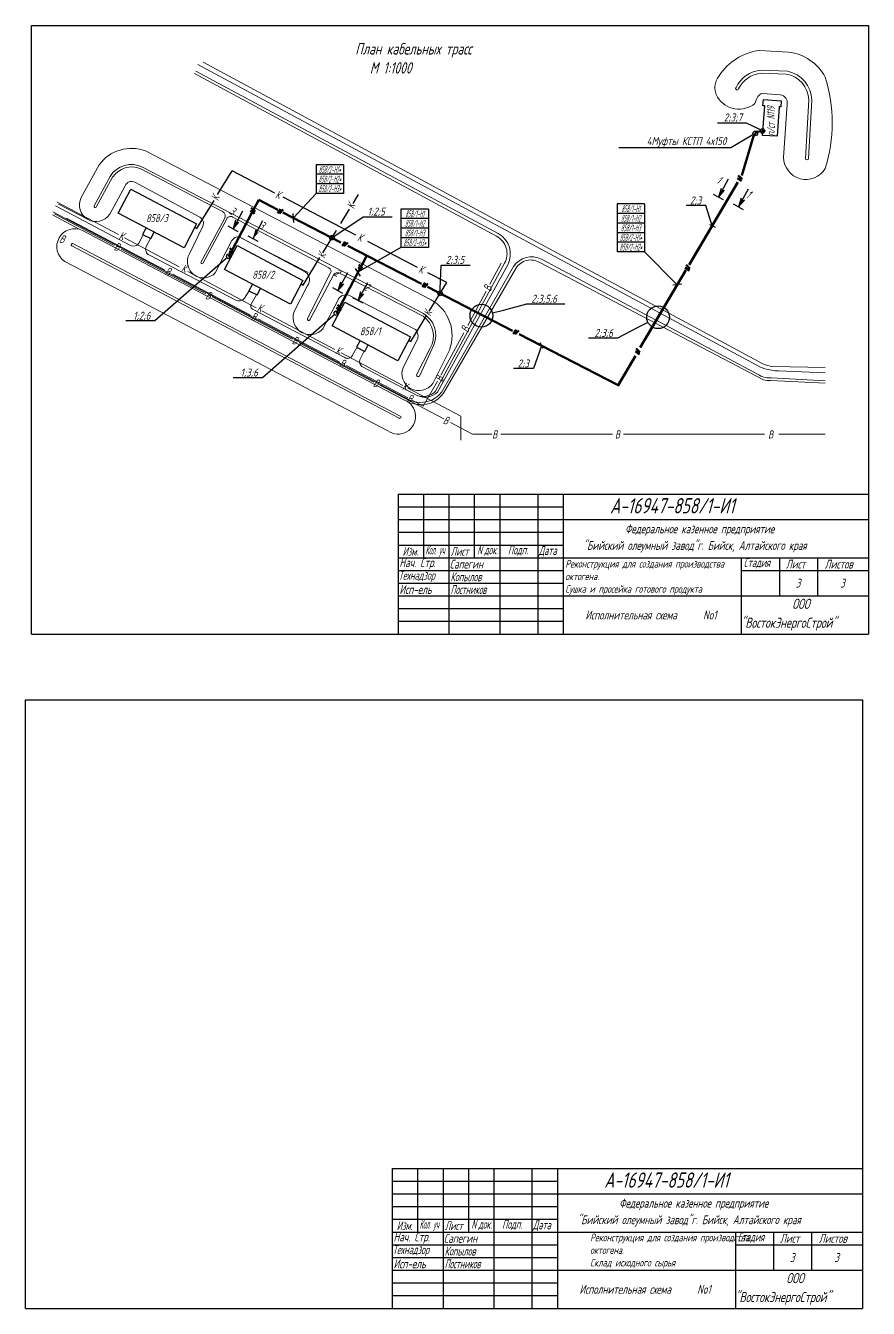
# Model space of a CAD drawing. Header units: millimetres. Extents: x -10490 to 5162, y -5053 to 76.
# Drawn here: x -5576 to -4233, y -5048 to -3006 of the extents above; entities that cross this region are included whole.
import ezdxf
from ezdxf import colors
from ezdxf.entities.mleader import LeaderData, LeaderLine
from ezdxf.math import Vec2, Vec3

# ---------------------------------------------------------------- set-up
doc = ezdxf.new("R2010")
doc.units = ezdxf.units.MM
for name, color, linetype, lineweight in [('ИИ_ОФОРМЛЕНИЕ_025', 7, 'Continuous', 25), ('КаБель силовой (Вновь)', 1, 'Continuous', 60), ('Линия выноска', 137, 'Continuous', 25), ('Рамка толстая', 7, 'Continuous', 60), ('Строительный', 251, 'Continuous', 13), ('Текст', 2, 'Continuous', 25)]:
    doc.layers.add(name, color=color, linetype=linetype, lineweight=lineweight)
doc.styles.add('GOST', font='GOST.shx', dxfattribs={"oblique": 15, "height": 3.5})
doc.styles.add('gost shx', font='gost.shx', dxfattribs={"oblique": 15})
doc.styles.add('SIMPLEX', font='simplex.shx', dxfattribs={"width": 0.7, "oblique": 15})
doc.styles.get("Standard").update_dxf_attribs({"font": 'arial.ttf'})

# ---------------------------------------------------------------- blocks, each defined once
blk = doc.blocks.new('_Oblique')
at = {"color": 0, "linetype": 'ByBlock', "lineweight": -2}
blk.add_line((-0.5, -0.5), (0.5, 0.5), dxfattribs=at)
blk = doc.blocks.new('_DotBlank')
at = {"color": 0, "linetype": 'ByBlock', "lineweight": -2}
blk.add_line((-0.5, 0), (-1, 0), dxfattribs=at)
blk.add_circle((0, 0), 0.5, dxfattribs=at)

msp = doc.modelspace()

# ---------------------------------------------------------------- hatches: boundary and pattern name
at = {"layer": 'Линия выноска'}
for points in [[(-4471.92383, -3278.67154), (-4462.56648, -3267.77282), (-4467.21141, -3269.96243), (-4467.9176, -3264.87738)], [(-4439.99968, -3294.27739), (-4430.64234, -3283.37867), (-4435.28727, -3285.56828), (-4435.99345, -3280.48323)], [(-5245.18512, -3329.28061), (-5235.82778, -3318.38188), (-5240.47271, -3320.5715), (-5241.17889, -3315.48645)], [(-5213.26097, -3344.88646), (-5203.90363, -3333.98774), (-5208.54856, -3336.17735), (-5209.25475, -3331.0923)], [(-5078.1513, -3427.59287), (-5068.79396, -3416.69415), (-5073.43889, -3418.88376), (-5074.14507, -3413.79871)], [(-5046.22715, -3443.19872), (-5036.86981, -3432.3), (-5041.51474, -3434.48961), (-5042.22093, -3429.40456)]]:
    msp.add_hatch(color=256, dxfattribs=at).paths.add_polyline_path(points)

# ---------------------------------------------------------------- linework, layer by layer
at = {"color": 18, "lineweight": -2, "true_color": 0x000000}
for p, q in [((-4982.48484, -3751.46335), (-4233.23484, -3751.46335)), ((-4982.48484, -3751.46335), (-4982.48484, -3974.21335)), ((-4941.98484, -3751.46335), (-4941.98484, -3852.71335)), ((-4901.48484, -3751.46335), (-4901.48484, -3974.21335)), ((-4860.98484, -3751.46335), (-4860.98484, -3852.71335)), ((-4820.48484, -3751.46335), (-4820.48484, -3974.21335)), ((-4759.73484, -3751.46335), (-4759.73484, -3974.21335)), ((-4719.23484, -3751.46335), (-4719.23484, -3974.21335)), ((-4982.48484, -3771.71335), (-4719.23484, -3771.71335)), ((-4982.48484, -3791.96335), (-4719.23484, -3791.96335)), ((-4719.23484, -3791.96335), (-4233.23484, -3791.96335)), ((-4233.23484, -3788.58835), (-4233.23484, -3974.21335)), ((-4982.48484, -3812.21335), (-4719.23484, -3812.21335)), ((-4982.48484, -3832.46335), (-4719.23484, -3832.46335)), ((-4982.48484, -3852.71335), (-4233.23484, -3852.71335)), ((-4435.73484, -3852.71335), (-4435.73484, -3974.21335)), ((-4374.98484, -3852.71335), (-4374.98484, -3913.46335)), ((-4314.23484, -3852.71335), (-4314.23484, -3913.46335)), ((-4982.48484, -3872.96335), (-4719.23484, -3872.96335)), ((-4435.73484, -3872.96335), (-4233.23484, -3872.96335)), ((-4982.48484, -3893.21335), (-4719.23484, -3893.21335)), ((-4982.48484, -3913.46335), (-4719.23484, -3913.46335)), ((-4719.23484, -3913.46335), (-4233.23484, -3913.46335)), ((-4982.48484, -3933.71335), (-4719.23484, -3933.71335)), ((-4982.48484, -3953.96335), (-4719.23484, -3953.96335)), ((-4857.60984, -3974.21335), (-4233.23484, -3974.21335)), ((-4991.82698, -4825.00843), (-4242.57698, -4825.00843)), ((-4991.82698, -4825.00843), (-4991.82698, -5047.75843)), ((-4951.32698, -4825.00843), (-4951.32698, -4926.25843)), ((-4910.82698, -4825.00843), (-4910.82698, -5047.75843)), ((-4870.32698, -4825.00843), (-4870.32698, -4926.25843)), ((-4829.82698, -4825.00843), (-4829.82698, -5047.75843)), ((-4769.07698, -4825.00843), (-4769.07698, -5047.75843)), ((-4728.57698, -4825.00843), (-4728.57698, -5047.75843)), ((-4991.82698, -4845.25843), (-4728.57698, -4845.25843)), ((-4991.82698, -4865.50843), (-4728.57698, -4865.50843)), ((-4728.57698, -4865.50843), (-4242.57698, -4865.50843)), ((-4242.57698, -4862.13343), (-4242.57698, -5047.75843)), ((-4991.82698, -4885.75843), (-4728.57698, -4885.75843)), ((-4991.82698, -4906.00843), (-4728.57698, -4906.00843)), ((-4991.82698, -4926.25843), (-4242.57698, -4926.25843)), ((-4445.07698, -4926.25843), (-4445.07698, -5047.75843)), ((-4384.32698, -4926.25843), (-4384.32698, -4987.00843)), ((-4323.57698, -4926.25843), (-4323.57698, -4987.00843)), ((-4991.82698, -4946.50843), (-4728.57698, -4946.50843)), ((-4445.07698, -4946.50843), (-4242.57698, -4946.50843)), ((-4991.82698, -4966.75843), (-4728.57698, -4966.75843)), ((-4991.82698, -4987.00843), (-4728.57698, -4987.00843)), ((-4728.57698, -4987.00843), (-4242.57698, -4987.00843)), ((-4991.82698, -5007.25843), (-4728.57698, -5007.25843)), ((-4991.82698, -5027.50843), (-4728.57698, -5027.50843)), ((-4866.95198, -5047.75843), (-4242.57698, -5047.75843))]:
    msp.add_line(p, q, dxfattribs=at)
at = {"layer": 'КаБель силовой (Вновь)'}
for p, q in [((-4416.14851, -3181.6753), (-4434.93871, -3244.06213)), ((-4411.19939, -3174.48049), (-4416.14852, -3181.45396)), ((-4411.19939, -3174.48049), (-4398.9201, -3173.11755)), ((-4441.15465, -3254.5957), (-4518.85342, -3386.26456)), ((-5212.2137, -3297.78815), (-5204.47045, -3283.15981)), ((-5204.47045, -3283.15981), (-5174.13449, -3298.77054)), ((-5246.1829, -3361.9611), (-5215.32961, -3303.67458)), ((-5166.13806, -3302.88546), (-5073.46182, -3350.5762)), ((-5251.91464, -3372.78923), (-5249.24893, -3367.7533)), ((-5062.33907, -3356.29991), (-4945.14368, -3416.60808)), ((-5251.95378, -3372.76853), (-5248.65661, -3374.51178)), ((-5040.8637, -3387.94649), (-5032.29596, -3371.75994)), ((-5074.83289, -3452.11944), (-5043.97961, -3393.83292)), ((-4524.05726, -3395.08301), (-4596.72037, -3518.21841)), ((-4935.51699, -3421.56192), (-4800.14163, -3491.22541)), ((-5080.60378, -3462.92687), (-5077.30661, -3464.67011)), ((-5080.56464, -3462.94756), (-5077.89892, -3457.91163)), ((-4789.64963, -3496.62454), (-4631.88537, -3577.80925)), ((-4604.36238, -3531.1686), (-4632.51761, -3578.88064))]:
    msp.add_line(p, q, dxfattribs=at)
at = {"layer": 'КаБель силовой (Вновь)', "ltscale": 0.5}
for p, q in [((-4440.53826, -3244.0365), (-4434.41246, -3249.6918)), ((-4441.62633, -3248.87355), (-4435.21291, -3253.22921)), ((-4434.41246, -3249.6918), (-4441.62633, -3248.87355)), ((-5217.5245, -3300.59789), (-5211.11108, -3304.95355)), ((-5210.31064, -3301.41614), (-5217.5245, -3300.59789)), ((-5216.43643, -3295.76085), (-5210.31064, -3301.41614)), ((-5170.43259, -3297.50162), (-5174.73802, -3303.94887)), ((-5171.19448, -3304.72166), (-5170.43259, -3297.50162)), ((-5165.58719, -3298.55188), (-5171.19448, -3304.72166)), ((-5244.36917, -3365.75786), (-5251.58304, -3364.93961)), ((-5251.58304, -3364.93961), (-5245.16961, -3369.29526)), ((-5250.49497, -3360.10256), (-5244.36917, -3365.75786)), ((-5067.27981, -3349.60158), (-5071.58524, -3356.04883)), ((-5068.0417, -3356.82162), (-5067.27981, -3349.60158)), ((-5062.43441, -3350.65184), (-5068.0417, -3356.82162)), ((-5045.08643, -3385.91918), (-5038.96063, -3391.57448)), ((-4523.72885, -3386.33799), (-4517.60306, -3391.99328)), ((-5046.1745, -3390.75623), (-5039.76107, -3395.11188)), ((-5038.96063, -3391.57448), (-5046.1745, -3390.75623)), ((-4524.81692, -3391.17503), (-4518.4035, -3395.53069)), ((-4517.60306, -3391.99328), (-4524.81692, -3391.17503)), ((-4939.79952, -3415.2023), (-4944.10496, -3421.64955)), ((-4940.56141, -3422.42234), (-4939.79952, -3415.2023)), ((-4934.95413, -3416.25256), (-4940.56141, -3422.42234)), ((-5079.14496, -3450.2609), (-5073.01916, -3455.91619)), ((-5073.01916, -3455.91619), (-5080.23303, -3455.09794)), ((-5080.23303, -3455.09794), (-5073.81961, -3459.4536)), ((-4794.87349, -3489.78052), (-4799.17892, -3496.22777)), ((-4795.63538, -3497.00056), (-4794.87349, -3489.78052)), ((-4790.0281, -3490.83078), (-4795.63538, -3497.00056)), ((-4604.33861, -3524.60685), (-4597.92518, -3528.96251)), ((-4597.12474, -3525.42511), (-4604.33861, -3524.60685)), ((-4603.25054, -3519.76981), (-4597.12474, -3525.42511))]:
    msp.add_line(p, q, dxfattribs=at)
at = {"layer": 'Линия выноска', "color": 161}
for p, q in [((-5113.10298, -3227.00438), (-5113.10298, -3242.29238)), ((-5069.42298, -3227.00438), (-5113.10298, -3227.00438)), ((-5113.10298, -3242.29238), (-5113.10298, -3257.58038)), ((-5069.42298, -3242.29238), (-5113.10298, -3242.29238)), ((-5069.42298, -3227.00438), (-5069.42298, -3242.29238)), ((-5069.42298, -3242.29238), (-5069.42298, -3257.58038)), ((-5113.10298, -3257.58038), (-5113.10298, -3272.86838)), ((-5069.42298, -3257.58038), (-5113.10298, -3257.58038)), ((-5069.42298, -3257.58038), (-5069.42298, -3272.86838)), ((-5113.10298, -3272.86838), (-5148.95555, -3311.72749)), ((-5069.42298, -3272.86838), (-5113.10298, -3272.86838)), ((-5148.49821, -3318.99312), (-5149.4129, -3304.46187)), ((-4977.7507, -3297.52915), (-4977.7507, -3312.81715)), ((-4934.0707, -3297.52915), (-4977.7507, -3297.52915)), ((-4934.0707, -3297.52915), (-4934.0707, -3312.81715)), ((-4633.58285, -3289.4066), (-4633.58285, -3304.6946)), ((-4589.90285, -3289.4066), (-4633.58285, -3289.4066)), ((-4633.58285, -3304.6946), (-4633.58285, -3319.9826)), ((-4589.90285, -3304.6946), (-4633.58285, -3304.6946)), ((-4589.90285, -3289.4066), (-4589.90285, -3304.6946)), ((-4589.90285, -3304.6946), (-4589.90285, -3319.9826)), ((-4977.7507, -3312.81715), (-4977.7507, -3328.10515)), ((-4934.0707, -3312.81715), (-4977.7507, -3312.81715)), ((-4977.7507, -3328.10515), (-4977.7507, -3343.39315)), ((-4934.0707, -3328.10515), (-4977.7507, -3328.10515)), ((-4934.0707, -3312.81715), (-4934.0707, -3328.10515)), ((-4934.0707, -3328.10515), (-4934.0707, -3343.39315)), ((-4633.58285, -3319.9826), (-4633.58285, -3335.2706)), ((-4589.90285, -3319.9826), (-4633.58285, -3319.9826)), ((-4589.90285, -3319.9826), (-4589.90285, -3335.2706)), ((-4977.7507, -3343.39315), (-4977.7507, -3358.68115)), ((-4934.0707, -3343.39315), (-4977.7507, -3343.39315)), ((-4934.0707, -3343.39315), (-4934.0707, -3358.68115)), ((-4633.58285, -3335.2706), (-4633.58285, -3350.5586)), ((-4589.90285, -3335.2706), (-4633.58285, -3335.2706)), ((-4589.90285, -3335.2706), (-4589.90285, -3350.5586)), ((-4977.7507, -3358.68115), (-5046.31926, -3398.25276)), ((-4934.0707, -3358.68115), (-4977.7507, -3358.68115)), ((-4633.58285, -3350.5586), (-4633.58285, -3365.8466)), ((-4589.90285, -3350.5586), (-4633.58285, -3350.5586)), ((-4589.90285, -3365.8466), (-4633.58285, -3365.8466)), ((-4589.90285, -3350.5586), (-4589.90285, -3365.8466)), ((-4589.90285, -3365.8466), (-4537.58938, -3418.01462)), ((-5042.34996, -3404.35539), (-5050.28855, -3392.14996)), ((-4530.35215, -3417.22659), (-4544.8266, -3418.80265))]:
    msp.add_line(p, q, dxfattribs=at)
at = {"layer": 'Линия выноска'}
for p, q in [((-4467.9176, -3264.87738), (-4471.92383, -3278.67154)), ((-4467.21141, -3269.96243), (-4456.26255, -3249.72761)), ((-4435.28727, -3285.56828), (-4424.3384, -3265.33346)), ((-4463.92034, -3283.00215), (-4479.92732, -3274.34093)), ((-4471.92383, -3278.67154), (-4462.56648, -3267.77282)), ((-4435.99345, -3280.48323), (-4439.99968, -3294.27739)), ((-4439.99968, -3294.27739), (-4430.64234, -3283.37867)), ((-4435.28727, -3285.56828), (-4435.99345, -3280.48323)), ((-4430.64234, -3283.37867), (-4435.28727, -3285.56828)), ((-5240.47271, -3320.5715), (-5229.52384, -3300.33668)), ((-4431.99619, -3298.608), (-4448.00317, -3289.94678)), ((-5237.18163, -3333.61122), (-5253.18861, -3324.95)), ((-5241.17889, -3315.48645), (-5245.18512, -3329.28061)), ((-5245.18512, -3329.28061), (-5235.82778, -3318.38188)), ((-5208.54856, -3336.17735), (-5197.59969, -3315.94253)), ((-5205.25749, -3349.21707), (-5221.26446, -3340.55585)), ((-5209.25475, -3331.0923), (-5213.26097, -3344.88646)), ((-5073.43889, -3418.88376), (-5062.49002, -3398.64894)), ((-5070.14781, -3431.92348), (-5086.15479, -3423.26226)), ((-5074.14507, -3413.79871), (-5078.1513, -3427.59287)), ((-5078.1513, -3427.59287), (-5068.79396, -3416.69415)), ((-5042.22093, -3429.40456), (-5046.22715, -3443.19872)), ((-5041.51474, -3434.48961), (-5030.56587, -3414.25479)), ((-5038.22367, -3447.52933), (-5054.23064, -3438.86811)), ((-5046.22715, -3443.19872), (-5036.86981, -3432.3))]:
    msp.add_line(p, q, dxfattribs=at)
at = {"layer": 'Рамка толстая', "color": 18, "lineweight": -2, "true_color": 0x000000}
for p, q in [((-5566.35984, -3974.21335), (-5566.35984, -3005.58835)), ((-5566.35984, -3005.58835), (-4233.23484, -3005.58835)), ((-4233.23484, -3005.58835), (-4233.23484, -3974.21335)), ((-5566.35984, -3974.21335), (-4233.23484, -3974.21335)), ((-5575.70198, -5047.75843), (-5575.70198, -4079.13343)), ((-5575.70198, -4079.13343), (-4242.57698, -4079.13343)), ((-4242.57698, -4079.13343), (-4242.57698, -5047.75843)), ((-5575.70198, -5047.75843), (-4242.57698, -5047.75843))]:
    msp.add_line(p, q, dxfattribs=at)
at = {"layer": 'Строительный', "color": 3, "lineweight": 18}
for p, q in [((-4407.32522, -3044.97415), (-4360.43928, -3047.66757)), ((-4404.2254, -3076.65348), (-4362.19187, -3078.20744)), ((-4404.11686, -3081.18479), (-4363.9822, -3082.58917)), ((-4413.97873, -3129.4031), (-4410.95916, -3121.45847)), ((-4401.36476, -3113.4755), (-4373.48768, -3115.48884)), ((-4333.25458, -3217.22256), (-4328.1549, -3123.94895)), ((-4328.73226, -3217.18768), (-4323.28586, -3124.21936)), ((-4362.51424, -3130.60978), (-4368.28946, -3215.54849)), ((-4929.89657, -3441.99724), (-5384.85921, -3205.08619)), ((-5487.10045, -3279.26904), (-5458.40377, -3227.07048)), ((-5466.50306, -3292.65994), (-5441.11936, -3245.6578)), ((-5463.15953, -3294.46621), (-5437.07196, -3247.01895)), ((-5392.30584, -3233.40916), (-5261.98104, -3301.43591)), ((-5389.6159, -3230.86774), (-4941.98075, -3464.09978)), ((-5417.28561, -3260.73045), (-5441.83567, -3305.89445)), ((-5401.53502, -3254.84744), (-5298.13932, -3310.3129)), ((-5293.49555, -3324.9977), (-5315.36901, -3369.8326)), ((-5258.96377, -3313.01107), (-5295.9474, -3381.53471)), ((-5255.95274, -3314.16298), (-5292.90752, -3383.38975)), ((-5245.799, -3310.35572), (-5092.4473, -3391.26833)), ((-4972.08392, -3601.6802), (-5485.1124, -3331.76796)), ((-5247.05234, -3347.80615), (-5273.66801, -3399.24162)), ((-5125.65098, -3398.49857), (-5232.01117, -3343.89328)), ((-5231.54928, -3343.73318), (-5129.69253, -3398.21069)), ((-4980.88419, -3630.29166), (-5502.33882, -3356.18296)), ((-4978.95531, -3627.19986), (-5500.30303, -3352.60232)), ((-4998.63581, -3650.84278), (-5513.12232, -3381.29684)), ((-5089.80988, -3399.36962), (-5126.79903, -3471.95471)), ((-5085.00524, -3401.84914), (-5122.91394, -3474.08922)), ((-5076.76894, -3399.3348), (-4942.6458, -3468.24412)), ((-5126.43018, -3419.55209), (-5148.47362, -3462.00235)), ((-5078.30617, -3442.96103), (-5102.23378, -3488.30166)), ((-4954.56558, -3489.1561), (-5060.92577, -3434.55081)), ((-4974.00533, -3548.88734), (-4951.93706, -3506.04041)), ((-4931.40129, -3519.30556), (-4952.84077, -3561.57318)), ((-4948.36443, -3563.48128), (-4925.58364, -3513.92834)), ((-4927.17665, -3575.07486), (-4900.71197, -3522.28387))]:
    msp.add_line(p, q, dxfattribs=at)
at = {"layer": 'Строительный', "color": 6, "lineweight": 18}
for p, q in [((-5306.44731, -3081.72989), (-4825.76219, -3341.00441)), ((-5304.35606, -3078.14854), (-4822.73654, -3336.35388)), ((-5301.22815, -3067.21071), (-4404.95726, -3549.05556)), ((-5293.09016, -3063.59681), (-4401.17674, -3543.7917)), ((-5490.69511, -3329.75048), (-5532.77574, -3306.8565)), ((-5532.17824, -3301.78291), (-4962.70287, -3602.1874)), ((-5528.00797, -3292.26723), (-5408.74174, -3355.39023)), ((-5523.21561, -3289.54665), (-5476.10513, -3314.43485)), ((-5388.29146, -3338.45196), (-5395.41386, -3352.07126)), ((-5376.75061, -3344.40401), (-5383.48163, -3357.31448)), ((-5378.52383, -3370.99988), (-5240.96416, -3442.48652)), ((-4812.94269, -3383.81884), (-4922.73214, -3587.63366)), ((-4807.74269, -3386.61994), (-4919.49257, -3589.19055)), ((-4798.58701, -3388.90103), (-4912.58697, -3588.64687)), ((-4756.37819, -3382.8832), (-4400.50949, -3569.46839)), ((-4753.88191, -3377.37863), (-4406.86524, -3562.27464)), ((-4794.71877, -3392.13895), (-4909.89253, -3590.45368)), ((-5219.51217, -3427.91601), (-5227.17614, -3439.19056)), ((-5207.8358, -3433.93796), (-5215.85476, -3448.11869)), ((-5213.034, -3457.40842), (-5067.13665, -3534.05392)), ((-5048.06292, -3517.90538), (-5055.65359, -3531.36914)), ((-5036.25031, -3523.99759), (-5043.55393, -3537.78071)), ((-5040.14157, -3548.44913), (-4950.99718, -3594.71048)), ((-4404.95726, -3549.05556), (-4397.98769, -3551.97868)), ((-4385.54326, -3548.20482), (-4302.01332, -3549.91407)), ((-4388.76794, -3570.59572), (-4302.01332, -3574.9914)), ((-4387.44842, -3566.21829), (-4302.01332, -3571.22628)), ((-4376.41219, -3555.38255), (-4302.01332, -3558.47703)), ((-4963.44418, -3607.15647), (-4957.3987, -3607.771))]:
    msp.add_line(p, q, dxfattribs=at)
at = {"layer": 'Строительный', "color": 5, "lineweight": 30}
for p, q in [((-4401.13661, -3132.99657), (-4400.44803, -3123.38957)), ((-4400.39911, -3123.39308), (-4372.02523, -3125.42677)), ((-4401.883, -3180.564), (-4398.1138, -3133.23731)), ((-4398.1138, -3133.23731), (-4401.13661, -3132.99657)), ((-4375.20101, -3134.65047), (-4378.39209, -3181.67306)), ((-4372.69918, -3134.82979), (-4375.20101, -3134.65047)), ((-4372.02523, -3125.42677), (-4372.69918, -3134.82979)), ((-4378.39209, -3181.67306), (-4401.883, -3180.564)), ((-5428.14347, -3303.93111), (-5408.04859, -3265.92375)), ((-5408.04859, -3265.92375), (-5303.26116, -3321.32593)), ((-5323.35604, -3359.33329), (-5428.14347, -3303.93111)), ((-5383.82162, -3327.36452), (-5389.27755, -3337.9434)), ((-5303.26116, -3321.32593), (-5323.35604, -3359.33329)), ((-5389.27755, -3337.9434), (-5376.33357, -3344.6191)), ((-5376.33357, -3344.6191), (-5370.94569, -3334.17216)), ((-5258.79551, -3393.68844), (-5238.70063, -3355.68108)), ((-5238.70063, -3355.68108), (-5133.91321, -3411.08326)), ((-5154.00809, -3449.09062), (-5258.79551, -3393.68844)), ((-5214.47367, -3417.12185), (-5219.92959, -3427.70073)), ((-5219.92959, -3427.70073), (-5206.98561, -3434.37643)), ((-5206.98561, -3434.37643), (-5201.59773, -3423.92949)), ((-5133.91321, -3411.08326), (-5154.00809, -3449.09062)), ((-5087.35405, -3483.67379), (-5067.25917, -3445.66643)), ((-5067.25917, -3445.66643), (-4962.47174, -3501.06862)), ((-4982.56662, -3539.07598), (-5087.35405, -3483.67379)), ((-5043.0322, -3507.10721), (-5048.48813, -3517.68608)), ((-4962.47174, -3501.06862), (-4982.56662, -3539.07598)), ((-5048.48813, -3517.68608), (-5035.54415, -3524.36178)), ((-5035.54415, -3524.36178), (-5030.15627, -3513.91485))]:
    msp.add_line(p, q, dxfattribs=at)
at = {"layer": 'Строительный', "color": 5, "lineweight": 18}
for p, q in [((-5427.93796, -3338.18271), (-5525.678, -3286.36082)), ((-5434.58611, -3355.49002), (-5529.7882, -3305.36426)), ((-5354.56659, -3394.2935), (-5510.75306, -3312.12137)), ((-5331.09008, -3389.53157), (-5418.375, -3343.253)), ((-5288.55427, -3432.31964), (-5423.68841, -3361.22347)), ((-4818.2098, -3383.81884), (-4836.27007, -3417.3462)), ((-5216.46326, -3466.9518), (-5341.32373, -3401.26077)), ((-5208.31343, -3454.6279), (-5317.41829, -3396.78037)), ((-4842.26072, -3428.46733), (-4871.49527, -3482.7388)), ((-5151.36688, -3504.49605), (-5278.6091, -3437.55195)), ((-5083.23398, -3520.94518), (-5199.31111, -3459.40094)), ((-5074.98581, -3541.38528), (-5205.84823, -3472.53653)), ((-5020.81988, -3573.17885), (-5139.86812, -3510.54573)), ((-4877.88351, -3494.59803), (-4914.22627, -3562.06528)), ((-4975.06241, -3578.29787), (-5073.0706, -3526.33381)), ((-4966.69781, -3598.35728), (-5064.77643, -3546.7566)), ((-4919.4925, -3571.84159), (-4942.24753, -3611.22095)), ((-4909.70049, -3631.64049), (-5011.62359, -3578.01717)), ((-4882.29731, -3627.48204), (-4966.69647, -3582.7335)), ((-4942.24753, -3611.22095), (-4959.5376, -3602.12438)), ((-4882.29731, -3665.54668), (-4882.29731, -3627.48204)), ((-4863.61324, -3655.88771), (-4898.78382, -3637.38392)), ((-4863.61324, -3655.88771), (-4832.88297, -3655.88771)), ((-4818.86076, -3655.88771), (-4640.97755, -3655.88771)), ((-4623.54519, -3655.88771), (-4398.55888, -3655.88771)), ((-4375.67892, -3655.88771), (-4302.01332, -3655.88771))]:
    msp.add_line(p, q, dxfattribs=at)
at = {"layer": 'Строительный', "color": 3, "lineweight": 18}
for centre, radius, start, end in [((-4394.47479, -3135.85933), 91.78916, 98.04781729, 146.59572202), ((-4368.91317, -3122.95296), 75.76078, 27.98864089, 83.57799545), ((-4400.47657, -3124.69939), 48.19194, 94.46152224, 154.72421245), ((-4398.69164, -3127.43384), 46.56617, 96.69046455, 152.56798805), ((-4371.31735, -3125.14046), 43.17889, 1.58127118, 80.21927295), ((-4371.54547, -3125.57122), 48.27854, 1.60456585, 78.8287296), ((-4447.0677, -3104.24372), 30.58595, 141.79124468, 209.77900536), ((-4533.97352, -3160.3196), 243.1522, 342.54851113, 17.45148887), ((-4439.45197, -3098.42707), 40.10487, 211.58818397, 309.43228321), ((-4442.33572, -3105.69723), 2.33122, 137.51057528, 353.00819488), ((-4399.91825, -3124.97104), 11.58619, 97.17195187, 162.35198152), ((-4375.8504, -3128.74574), 13.4658, 352.04309975, 79.89451845), ((-5407.34382, -3263.87522), 62.9421, 69.07001349, 144.21539755), ((-4332.58663, -3214.78664), 35.71095, 181.22242807, 328.88507716), ((-4330.99345, -3217.20151), 2.26123, 180.53320416, 0.35048761), ((-5407.29531, -3266.37301), 39.66341, 63.52955439, 148.51501463), ((-5406.50011, -3267.14911), 36.60412, 67.18368991, 146.63694079), ((-5406.634, -3265.22199), 11.55988, 63.82637161, 157.13596906), ((-5463.68433, -3291.24937), 26.3029, 152.9044656, 326.16618619), ((-5464.67295, -3293.26998), 1.9291, 161.56497394, 321.67666232), ((-5266.30949, -3308.74503), 8.49463, 329.85402666, 59.36604602), ((-5304.03088, -3320.25264), 11.5546, 335.7534486, 59.34354517), ((-5249.44959, -3316.06315), 6.77507, 57.39616609, 163.71205582), ((-5497.54002, -3357.42443), 28.5079, 64.15513761, 236.86620905), ((-5237.46644, -3352.75189), 10.78656, 56.73119792, 152.70898475), ((-5500.97892, -3354.58709), 2.09669, 71.19454419, 229.56440119), ((-5292.23781, -3381.30315), 25.8191, 153.62361045, 315.99070299), ((-5294.64809, -3382.82379), 1.83028, 135.22634532, 341.98757073), ((-5138.69723, -3410.50724), 15.24106, 323.5975663, 53.7848485), ((-5095.44831, -3396.72529), 6.22772, 334.87421399, 61.1916832), ((-5079.11577, -3406.39434), 7.4394, 71.6114497, 142.34086169), ((-5065.10254, -3448.08329), 14.16239, 72.84728459, 158.79656927), ((-4961.31685, -3498.86636), 64.97177, 338.87364716, 61.07927395), ((-5122.61382, -3470.33471), 27.16905, 162.14039191, 318.60074668), ((-4964.71805, -3499.8736), 38.56952, 329.74716712, 55.09120683), ((-4962.37681, -3498.42371), 39.92658, 337.14945776, 59.28024655), ((-5124.80893, -3472.93541), 2.21862, 153.76646014, 328.66373469), ((-4966.79319, -3499.70643), 16.15004, 336.90880821, 40.78857285), ((-4949.35279, -3559.76695), 26.9465, 156.187289, 325.3831662), ((-4950.3578, -3561.95294), 2.51184, 171.30434056, 322.52217377), ((-4982.56575, -3627.77055), 28.11716, 235.14236384, 68.11213751), ((-4979.60455, -3628.9424), 1.85956, 226.51679982, 69.56557466)]:
    msp.add_arc(centre, radius, start, end, dxfattribs=at)
at = {"layer": 'Строительный', "color": 6, "lineweight": 18}
for centre, radius, start, end in [((-4839.65636, -3368.49103), 30.79873, 330.15359008, 63.18393408), ((-4841.01757, -3369.17621), 37.56996, 332.33508027, 60.88353824), ((-5403.83307, -3346.68216), 9.99628, 240.59036318, 327.37682669), ((-5374.48594, -3361.79635), 10.05035, 153.51638321, 246.31142156), ((-4769.61118, -3408.83713), 35.17168, 63.43491687, 145.47104222), ((-4771.04057, -3406.18443), 27.53058, 57.81969735, 149.32435326), ((-5235.72581, -3433.9124), 10.04768, 238.57717931, 328.31078907), ((-5211.00055, -3451.71786), 6.04296, 143.44484359, 250.33627952), ((-5062.68454, -3527.19657), 8.17585, 237.00647274, 329.31265748), ((-5031.42978, -3539.78266), 12.28832, 170.62385322, 224.85059042), ((-4383.83188, -3512.24486), 36.00066, 241.1974441, 267.27528751), ((-4369.67163, -3442.57693), 113.00683, 255.48878523, 266.58042779), ((-4390.68241, -3532.36918), 34.00325, 241.58072957, 275.45755288), ((-4391.16772, -3533.8802), 36.79386, 255.29189576, 273.73961019), ((-4946.45961, -3562.79241), 42.61231, 247.59277671, 322.64605978), ((-4946.16702, -3564.76268), 44.45071, 255.36400737, 324.69240235), ((-4942.77351, -3567.57195), 28.35717, 253.14185642, 314.9709362), ((-4939.36565, -3568.43149), 28.73809, 246.12500505, 313.75088138)]:
    msp.add_arc(centre, radius, start, end, dxfattribs=at)
at = {"layer": 'Текст', "color": 5}
for p, q in [((-5269.80363, -3274.44149), (-5246.67663, -3236.71467)), ((-5178.57502, -3272.17697), (-5246.67663, -3236.71467)), ((-5303.1075, -3328.76974), (-5275.59086, -3283.88213)), ((-5049.54759, -3339.36496), (-5165.69105, -3278.886)), ((-5054.20616, -3288.75249), (-5045.39375, -3274.3769)), ((-5073.77773, -3320.67938), (-5059.58574, -3297.52814)), ((-5306.10476, -3326.7043), (-5303.1075, -3328.76974)), ((-5102.22153, -3367.07945), (-5080.63812, -3331.87066)), ((-4951.53242, -3390.40405), (-5030.80178, -3349.1264)), ((-5133.75955, -3418.52708), (-5107.02757, -3374.91949)), ((-4904.82558, -3414.72553), (-4934.84136, -3399.09552)), ((-5136.7568, -3416.46164), (-5133.75955, -3418.52708)), ((-4932.76644, -3460.30514), (-4904.82558, -3414.72553)), ((-4962.31809, -3508.51243), (-4936.45578, -3466.32352)), ((-4965.31534, -3506.44699), (-4962.31809, -3508.51243))]:
    msp.add_line(p, q, dxfattribs=at)

# ---------------------------------------------------------------- texts
at = {"color": 18, "lineweight": -2, "true_color": 0x000000, "style": 'SIMPLEX', "oblique": 15}
for s, height, width, p in [('А-16947-858/1-И1', 24.3, 0.7, (-4644.73043, -3782.12764)), ('Федеральное казенное предприятие', 14.175, 0.7, (-4620.88432, -3813.90085)), ('Изм.', 14.175, 0.6, (-4975.28528, -3849.67585)), ('Кол. уч', 14.175, 0.4, (-4938.9309, -3847.31335)), ('Лист', 14.175, 0.6, (-4898.61047, -3849.67585)), ('N', 14.175, 0.5, (-4856.41293, -3847.31335)), ('док.', 14.175, 0.5, (-4845.13887, -3847.31335)), ('Подп.', 14.175, 0.6, (-4807.41278, -3847.31335)), ('Дата', 14.175, 0.6, (-4758.20917, -3848.32585)), ('"Бийский олеумный завод"г. Бийск, Алтайского края', 14.175, 0.7, (-4687.35538, -3840.22585)), ('Нач. Стр.', 14.175, 0.7, (-4980.32484, -3867.56335)), ('Сапегин', 14.175, 0.7, (-4900.22917, -3869.92585)), ('Стадия', 14.175, 0.6, (-4431.78307, -3867.56335)), ('Лист', 14.175, 0.7, (-4364.69109, -3869.92585)), ('Листов', 14.175, 0.7, (-4302.84335, -3869.92585)), ('Технадзор', 14.175, 0.6, (-4981.67484, -3887.81335)), ('Копылов', 14.175, 0.6, (-4899.05484, -3890.17585)), ('Исп-ель', 14.175, 0.7, (-4980.32484, -3910.42585)), ('Постников', 14.175, 0.5, (-4898.78484, -3910.42585)), ('3', 14.175, 0.7, (-4348.87143, -3900.30085)), ('3', 14.175, 0.7, (-4277.99643, -3900.30085)), ('ООО', 16.2, 0.7, (-4354.47523, -3934.1955)), ('Исполнительная схема ', 14.175, 0.7, (-4684.14521, -3950.95486)), ('No1', 14.175, 0.7, (-4496.56271, -3950.95486)), ('"ВостокЭнергоСтрой"', 16.2, 0.7, (-4436.12897, -3964.28121)), ('А-16947-858/1-И1', 24.3, 0.7, (-4654.07256, -4855.67272)), ('Федеральное казенное предприятие', 14.175, 0.7, (-4630.22646, -4887.44593)), ('"Бийский олеумный завод"г. Бийск, Алтайского края', 14.175, 0.7, (-4696.69752, -4913.77093)), ('Изм.', 14.175, 0.6, (-4984.62742, -4923.22093)), ('Кол. уч', 14.175, 0.4, (-4948.27304, -4920.85843)), ('Лист', 14.175, 0.6, (-4907.95261, -4923.22093)), ('N', 14.175, 0.5, (-4865.75507, -4920.85843)), ('док.', 14.175, 0.5, (-4854.48101, -4920.85843)), ('Подп.', 14.175, 0.6, (-4816.75492, -4920.85843)), ('Дата', 14.175, 0.6, (-4767.55131, -4921.87093)), ('Нач. Стр.', 14.175, 0.7, (-4989.66698, -4941.10843)), ('Сапегин', 14.175, 0.7, (-4909.57131, -4943.47093)), ('Стадия', 14.175, 0.6, (-4441.12521, -4941.10843)), ('Лист', 14.175, 0.7, (-4374.03323, -4943.47093)), ('Листов', 14.175, 0.7, (-4312.18549, -4943.47093)), ('Технадзор', 14.175, 0.6, (-4991.01698, -4961.35843)), ('Копылов', 14.175, 0.6, (-4908.39698, -4963.72093)), ('3', 14.175, 0.7, (-4358.21357, -4973.84593)), ('3', 14.175, 0.7, (-4287.33857, -4973.84593)), ('Исп-ель', 14.175, 0.7, (-4989.66698, -4983.97093)), ('Постников', 14.175, 0.5, (-4908.12698, -4983.97093)), ('ООО', 16.2, 0.7, (-4363.81737, -5007.74057)), ('Исполнительная схема ', 14.175, 0.7, (-4693.48735, -5024.49994)), ('No1', 14.175, 0.7, (-4505.90485, -5024.49994)), ('"ВостокЭнергоСтрой"', 16.2, 0.7, (-4445.47111, -5037.82629))]:
    msp.add_text(s, height=height, dxfattribs=dict(at, width=width)).set_placement(p)
at = {"layer": 'ИИ_ОФОРМЛЕНИЕ_025', "lineweight": -2, "char_height": 12, "attachment_point": 1}
for s, insert in [('{\\Fsimplex|c204;\\Q15;\\W0.7;\\C2;Реконструкция для создания производства октогена. \\PСушка и просейка готового продукта}', (-4716.02248, -3856.40773)), ('{\\Fsimplex|c204;\\Q15;\\W0.7;\\C2;Реконструкция для создания производства октогена. \\PСклад исходного сырья}', (-4676.45326, -4928.9946))]:
    msp.add_mtext_dynamic_manual_height_columns(s, width=276.2589272, gutter_width=12.5, heights=[0], dxfattribs=dict(at, insert=insert))
at = {"layer": 'Текст', "color": 5, "style": 'SIMPLEX', "oblique": 15}
for s, rotation, width, p in [('п/ст N119', 90, 0.5, (-4382.17928, -3181.49426)), ('К', 71.28150205, 0.7, (-5268.8776, -3285.33941)), ('К', 343.86705613, 0.7, (-5178.70161, -3279.56703)), ('К', 71.28150205, 0.7, (-5052.46723, -3298.32434)), ('В', 343.86705613, 0.7, (-5523.04058, -3350.25647)), ('К', 343.86705613, 0.7, (-5428.10135, -3345.14394)), ('К', 343.86705613, 0.7, (-5048.06454, -3347.74493)), ('В', 343.86705613, 0.7, (-5435.81508, -3362.59016)), ('К', 71.28150205, 0.7, (-5099.1046, -3377.15106)), ('К', 343.86705613, 0.7, (-5328.64572, -3396.9204)), ('К', 343.86705613, 0.7, (-4950.72282, -3398.56986)), ('В', 343.86705613, 0.7, (-5354.54137, -3402.05349)), ('В', 343.86705613, 0.7, (-5290.19944, -3440.29853)), ('В', 71.28150205, 0.7, (-4835.0298, -3429.58913)), ('К', 343.86705613, 0.7, (-5207.91876, -3460.09565)), ('В', 343.86705613, 0.7, (-5217.82225, -3473.98354)), ('К', 71.28150205, 0.7, (-4930.23689, -3469.12584)), ('В', 71.28150205, 0.7, (-4870.82207, -3495.00889)), ('В', 343.86705613, 0.7, (-5152.24313, -3511.78177)), ('К', 343.86705613, 0.7, (-5082.8947, -3527.94805)), ('В', 343.86705613, 0.7, (-5076.575, -3548.29591)), ('В', 343.86705613, 0.7, (-5023.05541, -3579.74943)), ('В', 71.28150205, 0.7, (-4911.87917, -3573.82087)), ('К', 343.86705613, 0.7, (-4976.62487, -3584.98975)), ('В', 343.86705613, 0.7, (-4969.31293, -3604.34627)), ('В', 343.86705613, 0.7, (-4911.77286, -3638.88406)), ('В', 2.91336361, 0.7, (-4832.21806, -3663.03422)), ('В', 2.91336361, 0.7, (-4636.75168, -3663.03422)), ('В', 2.91336361, 0.7, (-4392.70768, -3663.03422))]:
    msp.add_text(s, height=12.74, rotation=rotation, dxfattribs=dict(at, width=width)).set_placement(p)
at = {"layer": 'Текст', "color": 5, "style": 'SIMPLEX', "oblique": 15, "width": 0.7}
for s, p in [('858/3', (-5383.79537, -3318.44802)), ('858/2', (-5214.62764, -3408.54623)), ('858/1', (-5043.18618, -3498.53159))]:
    msp.add_text(s, height=12.74, dxfattribs=at).set_placement(p)
at = {"layer": 'Текст', "style": 'SIMPLEX'}
for s, width, insert, char_height, attachment_point in [('\\pi61.525;План кабельных трасс\\P\\pi84.73;М 1:1000', 451.7769441, (-5112.1292, -3033.36998), 18.2, 1), ('{\\W0.4;858/2-Н2*}', 3.5, (-5091.26298, -3249.93638), 10.92, 5), ('{\\W0.4;858/2-Н1*}', 3.5, (-5091.26298, -3234.64838), 10.92, 5), ('{\\W0.4;858/2-Н3*}', 3.5, (-5091.26298, -3265.22438), 10.92, 5), ('{\\W0.4;858/1-Н1}', 3.5, (-4955.9107, -3305.17315), 10.92, 5), ('{\\W0.4;858/1-Н2}', 3.5, (-4611.74285, -3312.3386), 10.92, 5), ('{\\W0.4;858/1-Н1}', 3.5, (-4611.74285, -3297.0506), 10.92, 5), ('{\\W0.4;858/1-Н2}', 3.5, (-4955.9107, -3320.46115), 10.92, 5), ('{\\W0.4;858/1-Н3}', 3.5, (-4611.74285, -3327.6266), 10.92, 5), ('{\\W0.4;858/2-Н3*}', 3.5, (-4955.9107, -3351.03715), 10.92, 5), ('{\\W0.4;858/1-Н3}', 3.5, (-4955.9107, -3335.74915), 10.92, 5), ('{\\W0.4;858/2-Н1*}', 3.5, (-4611.74285, -3342.9146), 10.92, 5), ('{\\W0.4;858/2-Н2*}', 3.5, (-4611.74285, -3358.2026), 10.92, 5)]:
    msp.add_mtext_dynamic_manual_height_columns(s, width=width, gutter_width=12.5, heights=[0], dxfattribs=dict(at, insert=insert, char_height=char_height, attachment_point=attachment_point))
at = {"layer": 'Текст', "char_height": 12.74, "attachment_point": 1, "rotation": 331.73622915, "style": 'GOST'}
for s, insert in [('\\pi0.0030896;1', (-4470.14633, -3244.21115)), ('\\pi0.0030896;1', (-4423.09014, -3266.96752)), ('\\pi-3.4802;3', (-5243.40762, -3294.82022)), ('\\pi-3.4802;3', (-5196.35143, -3317.57658)), ('\\pi-3.4802;2', (-5076.3738, -3393.13248)), ('\\pi-3.4802;2', (-5029.31761, -3415.88885))]:
    msp.add_mtext_dynamic_manual_height_columns(s, width=3.689736, gutter_width=12.5, heights=[0], dxfattribs=dict(at, insert=insert))

# ---------------------------------------------------------------- leaders
at = {"layer": 'Линия выноска'}
ml = msp.add_multileader_mtext('Standard', dxfattribs=at)
ml.set_content('2;3;7', color=2, style='gost shx')
ml.set_leader_properties()
ml.set_arrow_properties(name='DOTBLANK')
ml.build(insert=Vec2(0, 0))
ml.multileader.update_dxf_attribs({"text_left_attachment_type": 6, "text_right_attachment_type": 6, "dogleg_length": 0, "arrow_head_size": 7.28})
ctx = ml.context
ctx.base_point, ctx.char_height, ctx.arrow_head_size, ctx.landing_gap_size, ctx.plane_origin = Vec3(-4494.84711, -3160.61391), 12.74, 7.28, 7.28, Vec3(-4534.64564, -2978.94516)
ctx.left_attachment, ctx.right_attachment, ctx.text_align_type = 6, 6, 2
notes = []
notes.append((ctx, [(0, (1, 1, 0), (-4427.12677, -3160.61391), (-1, 0), 0, [(0, [(-4401.79764, -3173.24097)], 0, [])])]))
ctx.mtext.insert, ctx.mtext.alignment, ctx.mtext.flow_direction = Vec3(-4434.40677, -3145.32591), 3, 5
ml = msp.add_multileader_mtext('Standard', dxfattribs=at)
ml.set_content('4Муфты КСТП 4х150', color=2, style='gost shx')
ml.set_leader_properties()
ml.set_arrow_properties(name='DOTBLANK')
ml.build(insert=Vec2(0, 0))
ml.multileader.update_dxf_attribs({"text_left_attachment_type": 6, "text_right_attachment_type": 6, "dogleg_length": 0, "arrow_head_size": 7.28})
ctx = ml.context
ctx.base_point, ctx.char_height, ctx.arrow_head_size, ctx.landing_gap_size, ctx.plane_origin = Vec3(-4666.7848, -3199.86819), 12.74, 7.28, 7.28, Vec3(-4546.24945, -2982.8556)
ctx.left_attachment, ctx.right_attachment, ctx.text_align_type = 6, 6, 2
notes.append((ctx, [(0, (1, 1, 0), (-4452.21924, -3199.86819), (-1, 0), 0, [(0, [(-4413.40145, -3177.1514)], 0, [])])]))
ctx.mtext.insert, ctx.mtext.alignment, ctx.mtext.flow_direction = Vec3(-4459.49924, -3182.88152), 3, 5
ml = msp.add_multileader_mtext('Standard', dxfattribs=at)
ml.set_content('2;3', color=2, style='gost shx')
ml.set_leader_properties()
ml.set_arrow_properties(name='OBLIQUE')
ml.build(insert=Vec2(0, 0))
ml.multileader.update_dxf_attribs({"text_left_attachment_type": 6, "text_right_attachment_type": 6, "dogleg_length": 0, "arrow_head_size": 7.28})
ctx = ml.context
ctx.base_point, ctx.char_height, ctx.arrow_head_size, ctx.landing_gap_size, ctx.plane_origin = Vec3(-4538.5471, -3292.11722), 12.74, 7.28, 7.28, Vec3(-4587.32717, -3098.83491)
ctx.left_attachment, ctx.right_attachment, ctx.text_align_type = 6, 6, 2
notes.append((ctx, [(0, (1, 1, 0), (-4492.0601, -3292.11722), (-1, 0), 0, [(0, [(-4481.95631, -3324.29656)], 0, [])])]))
ctx.mtext.insert, ctx.mtext.alignment, ctx.mtext.flow_direction = Vec3(-4499.3401, -3277.46622), 3, 5
ml = msp.add_multileader_mtext('Standard', dxfattribs=at)
ml.set_content('1;2;5', color=2, style='gost shx')
ml.set_leader_properties()
ml.set_arrow_properties(name='DOTBLANK')
ml.build(insert=Vec2(0, 0))
ml.multileader.update_dxf_attribs({"text_left_attachment_type": 6, "text_right_attachment_type": 6, "dogleg_length": 0, "arrow_head_size": 7.28})
ctx = ml.context
ctx.base_point, ctx.char_height, ctx.arrow_head_size, ctx.landing_gap_size, ctx.plane_origin = Vec3(-5038.20609, -3309.87225), 12.74, 7.28, 7.28, Vec3(-5157.59688, -3059.7749)
ctx.left_attachment, ctx.right_attachment = 6, 6
notes.append((ctx, [(1, (1, 1, 0), (-5038.20609, -3309.87225), (1, 0), 0, [(0, [(-5087.63414, -3343.28319)], 0, [])])]))
ctx.mtext.insert, ctx.mtext.flow_direction = Vec3(-5030.92609, -3295.22125), 5
ml = msp.add_multileader_mtext('Standard', dxfattribs=at)
ml.set_content('1;2;6', color=2, style='gost shx')
ml.set_leader_properties()
ml.set_arrow_properties(name='DOTBLANK')
ml.build(insert=Vec2(0, 0))
ml.multileader.update_dxf_attribs({"text_left_attachment_type": 6, "text_right_attachment_type": 6, "dogleg_length": 0, "arrow_head_size": 7.28})
ctx = ml.context
ctx.base_point, ctx.char_height, ctx.arrow_head_size, ctx.landing_gap_size, ctx.plane_origin = Vec3(-5430.56316, -3475.61164), 12.74, 7.28, 7.28, Vec3(-5533.03246, -3225.51429)
ctx.left_attachment, ctx.right_attachment, ctx.text_align_type = 6, 6, 2
notes.append((ctx, [(0, (1, 1, 0), (-5369.73394, -3475.61164), (-1, 0), 0, [(0, [(-5251.95378, -3372.76853)], 0, [])])]))
ctx.mtext.insert, ctx.mtext.alignment, ctx.mtext.flow_direction = Vec3(-5377.01394, -3460.96064), 3, 5
ml = msp.add_multileader_mtext('Standard', dxfattribs=at)
ml.set_content('2;3;5', color=2, style='gost shx')
ml.set_leader_properties()
ml.set_arrow_properties(name='DOTBLANK')
ml.build(insert=Vec2(0, 0))
ml.multileader.update_dxf_attribs({"text_left_attachment_type": 6, "text_right_attachment_type": 6, "dogleg_length": 0, "arrow_head_size": 7.28})
ctx = ml.context
ctx.base_point, ctx.char_height, ctx.arrow_head_size, ctx.landing_gap_size, ctx.plane_origin = Vec3(-4913.75995, -3386.71294), 12.74, 7.28, 7.28, Vec3(-4958.30785, -3169.70034)
ctx.left_attachment, ctx.right_attachment = 6, 6
notes.append((ctx, [(1, (1, 1, 0), (-4913.75995, -3386.71294), (1, 0), 0, [(0, [(-4915.37137, -3431.92876)], 0, [])])]))
ctx.mtext.insert, ctx.mtext.flow_direction = Vec3(-4906.47995, -3372.06194), 5
ml = msp.add_multileader_mtext('Standard', dxfattribs=at)
ml.set_content('2;3;5;6', color=2, style='gost shx')
ml.set_leader_properties()
ml.set_arrow_properties(name='DOTBLANK')
ml.build(insert=Vec2(0, 0))
ml.multileader.update_dxf_attribs({"text_left_attachment_type": 6, "text_right_attachment_type": 6, "dogleg_length": 0, "arrow_head_size": 36.4})
ctx = ml.context
ctx.base_point, ctx.char_height, ctx.arrow_head_size, ctx.landing_gap_size, ctx.plane_origin = Vec3(-4777.4093, -3448.68985), 12.74, 36.4, 7.28, Vec3(-4807.26318, -3239.80098)
ctx.left_attachment, ctx.right_attachment = 6, 6
notes.append((ctx, [(1, (1, 1, 0), (-4777.4093, -3448.68985), (1, 0), 0, [(0, [(-4849.60953, -3467.471)], 0, [])])]))
ctx.mtext.insert, ctx.mtext.flow_direction = Vec3(-4770.1293, -3434.03885), 5
ml = msp.add_multileader_mtext('Standard', dxfattribs=at)
ml.set_content('1;3;6', color=2, style='gost shx')
ml.set_leader_properties()
ml.set_arrow_properties(name='DOTBLANK')
ml.build(insert=Vec2(0, 0))
ml.multileader.update_dxf_attribs({"text_left_attachment_type": 6, "text_right_attachment_type": 6, "dogleg_length": 0, "arrow_head_size": 7.28})
ctx = ml.context
ctx.base_point, ctx.char_height, ctx.arrow_head_size, ctx.landing_gap_size, ctx.plane_origin = Vec3(-5259.438, -3566.19474), 12.74, 7.28, 7.28, Vec3(-5361.9073, -3316.09739)
ctx.left_attachment, ctx.right_attachment, ctx.text_align_type = 6, 6, 2
notes.append((ctx, [(0, (1, 1, 0), (-5198.60878, -3566.19474), (-1, 0), 0, [(0, [(-5080.82862, -3463.35163)], 0, [])])]))
ctx.mtext.insert, ctx.mtext.alignment, ctx.mtext.flow_direction = Vec3(-5205.88878, -3551.54374), 3, 5
ml = msp.add_multileader_mtext('Standard', dxfattribs=at)
ml.set_content('2;3;6', color=2, style='gost shx')
ml.set_leader_properties()
ml.set_arrow_properties(name='DOTBLANK')
ml.build(insert=Vec2(0, 0))
ml.multileader.update_dxf_attribs({"text_left_attachment_type": 6, "text_right_attachment_type": 6, "dogleg_length": 0, "arrow_head_size": 36.4})
ctx = ml.context
ctx.base_point, ctx.char_height, ctx.arrow_head_size, ctx.landing_gap_size, ctx.plane_origin = Vec3(-4698.93175, -3503.09093), 12.74, 36.4, 7.28, Vec3(-4715.26406, -3275.55455)
ctx.left_attachment, ctx.right_attachment, ctx.text_align_type = 6, 6, 2
notes.append((ctx, [(0, (1, 1, 0), (-4632.91242, -3503.09093), (-1, 0), 0, [(0, [(-4568.12698, -3469.76386)], 0, [])])]))
ctx.mtext.insert, ctx.mtext.alignment, ctx.mtext.flow_direction = Vec3(-4640.19242, -3488.43993), 3, 5
ml = msp.add_multileader_mtext('Standard', dxfattribs=at)
ml.set_content('2;3', color=2, style='gost shx')
ml.set_leader_properties()
ml.set_arrow_properties(name='OBLIQUE')
ml.build(insert=Vec2(0, 0))
ml.multileader.update_dxf_attribs({"text_left_attachment_type": 6, "text_right_attachment_type": 6, "dogleg_length": 0, "arrow_head_size": 7.28})
ctx = ml.context
ctx.base_point, ctx.char_height, ctx.arrow_head_size, ctx.landing_gap_size, ctx.plane_origin = Vec3(-4813.13145, -3551.69336), 12.74, 7.28, 7.28, Vec3(-4861.91153, -3358.41104)
ctx.left_attachment, ctx.right_attachment, ctx.text_align_type = 6, 6, 2
notes.append((ctx, [(0, (1, 1, 0), (-4766.64445, -3551.69336), (-1, 0), 0, [(0, [(-4753.69828, -3515.12493)], 0, [])])]))
ctx.mtext.insert, ctx.mtext.alignment, ctx.mtext.flow_direction = Vec3(-4773.92445, -3537.04236), 3, 5
for ctx, leaders in notes:
    for number, flags, end, landing, length, lines in leaders:
        leader = LeaderData()
        leader.index, (leader.has_last_leader_line, leader.has_dogleg_vector, leader.attachment_direction) = number, flags
        leader.last_leader_point, leader.dogleg_vector, leader.dogleg_length = Vec3(end), Vec3(landing), length
        for number, points, colour, breaks in lines:
            line = LeaderLine()
            line.index, line.vertices, line.color, line.breaks = number, Vec3.list(points), colors.encode_raw_color(colour), breaks
            leader.lines.append(line)
        ctx.leaders.append(leader)

doc.saveas('drawing.dxf')
